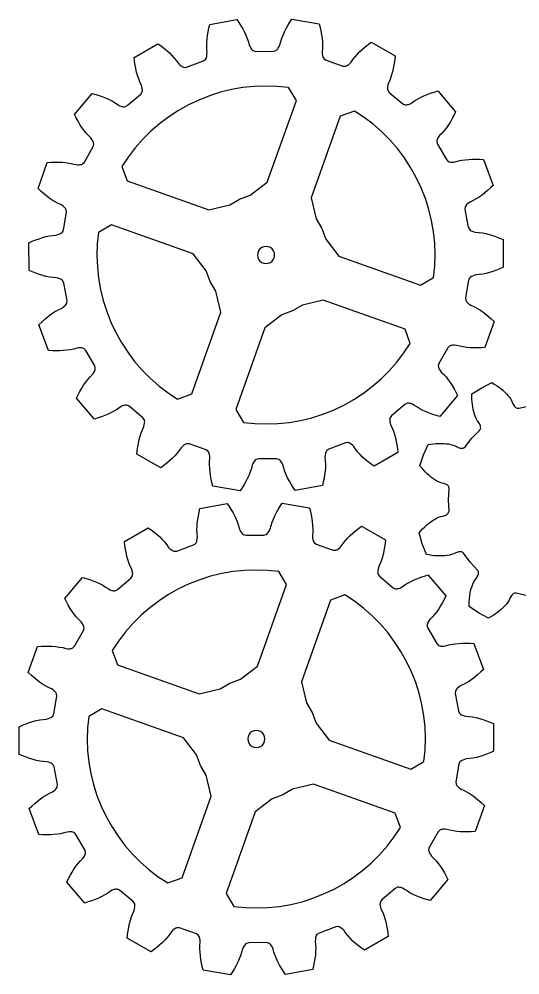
# Model space of a CAD drawing. Extents: x -187 to 64, y -133 to -17.
# Drawn here: x -111.7 to -62.3, y -121.9 to -27.6 of the extents above; entities that cross this region are included whole.
import ezdxf

# ---------------------------------------------------------------- set-up
doc = ezdxf.new("R2010")
doc.units = 0
doc.layers.get('0').update_dxf_attribs({"linetype": 'CONTINUOUS'})

msp = doc.modelspace()

# ---------------------------------------------------------------- linework, layer by layer
for points in [[(-67.645, -55.072), (-67.617, -55.324), (-67.557, -55.432), (-67.492, -55.515), (-67.423, -55.585), (-67.281, -55.698), (-67.137, -55.801), (-66.83, -55.935), (-66.53, -56.095), (-66.236, -56.275), (-65.947, -56.473), (-65.663, -56.687), (-65.383, -56.915), (-65.109, -57.158), (-64.84, -57.413), (-65.753, -59.978), (-66.123, -60.006), (-66.489, -60.02), (-66.85, -60.021), (-67.205, -60.007), (-67.554, -59.977), (-67.896, -59.931), (-68.23, -59.865), (-68.552, -59.775), (-68.729, -59.764), (-68.911, -59.762), (-69.008, -59.772), (-69.111, -59.796), (-69.226, -59.842), (-69.407, -60.019), (-70.277, -61.55), (-70.336, -61.796), (-70.317, -61.918), (-70.284, -62.019), (-70.243, -62.107), (-70.148, -62.263), (-70.048, -62.409), (-69.806, -62.639), (-69.579, -62.892), (-69.364, -63.162), (-69.16, -63.447), (-68.966, -63.745), (-68.781, -64.055), (-68.606, -64.377), (-68.441, -64.709), (-70.176, -66.807), (-70.534, -66.706), (-70.882, -66.595), (-71.222, -66.472), (-71.551, -66.337), (-71.869, -66.19), (-72.174, -66.03), (-72.465, -65.854), (-72.737, -65.659), (-72.899, -65.588), (-73.07, -65.524), (-73.164, -65.501), (-73.269, -65.487), (-73.393, -65.491), (-73.624, -65.596), (-74.964, -66.737), (-75.104, -66.948), (-75.128, -67.069), (-75.132, -67.175), (-75.124, -67.272), (-75.088, -67.45), (-75.043, -67.622), (-74.895, -67.922), (-74.768, -68.237), (-74.658, -68.564), (-74.564, -68.902), (-74.483, -69.248), (-74.416, -69.603), (-74.362, -69.965), (-74.32, -70.334), (-76.668, -71.711), (-76.97, -71.495), (-77.259, -71.27), (-77.536, -71.039), (-77.799, -70.8), (-78.048, -70.553), (-78.28, -70.297), (-78.493, -70.033), (-78.682, -69.757), (-78.81, -69.634), (-78.948, -69.516), (-79.029, -69.462), (-79.123, -69.413), (-79.241, -69.375), (-79.494, -69.394), (-81.144, -70.007), (-81.347, -70.158), (-81.411, -70.264), (-81.451, -70.362), (-81.477, -70.456), (-81.504, -70.636), (-81.521, -70.813), (-81.483, -71.145), (-81.472, -71.485), (-81.481, -71.83), (-81.508, -72.179), (-81.551, -72.532), (-81.609, -72.888), (-81.681, -73.247), (-81.768, -73.608), (-84.446, -74.1), (-84.655, -73.793), (-84.851, -73.483), (-85.032, -73.171), (-85.197, -72.856), (-85.346, -72.539), (-85.477, -72.22), (-85.587, -71.898), (-85.67, -71.574), (-85.749, -71.415), (-85.838, -71.257), (-85.895, -71.178), (-85.967, -71.1), (-86.064, -71.024), (-86.309, -70.955), (-88.069, -70.968), (-88.312, -71.04), (-88.408, -71.117), (-88.479, -71.196), (-88.535, -71.275), (-88.622, -71.435), (-88.699, -71.595), (-88.777, -71.921), (-88.883, -72.244), (-89.009, -72.565), (-89.154, -72.884), (-89.315, -73.201), (-89.491, -73.515), (-89.682, -73.828), (-89.887, -74.138), (-92.572, -73.683), (-92.663, -73.324), (-92.741, -72.966), (-92.804, -72.61), (-92.852, -72.258), (-92.884, -71.909), (-92.897, -71.565), (-92.891, -71.225), (-92.858, -70.892), (-92.878, -70.715), (-92.907, -70.536), (-92.934, -70.443), (-92.975, -70.345), (-93.041, -70.24), (-93.247, -70.092), (-94.905, -69.501), (-95.158, -69.486), (-95.275, -69.526), (-95.368, -69.576), (-95.448, -69.631), (-95.585, -69.751), (-95.712, -69.876), (-95.897, -70.154), (-96.106, -70.422), (-96.335, -70.68), (-96.58, -70.931), (-96.839, -71.174), (-97.113, -71.409), (-97.399, -71.637), (-97.698, -71.858), (-100.065, -70.513), (-100.028, -70.144), (-99.979, -69.781), (-99.917, -69.426), (-99.841, -69.078), (-99.751, -68.74), (-99.646, -68.411), (-99.524, -68.094), (-99.379, -67.792), (-99.337, -67.62), (-99.304, -67.441), (-99.297, -67.344), (-99.302, -67.238), (-99.328, -67.117), (-99.471, -66.908), (-100.827, -65.786), (-101.06, -65.685), (-101.183, -65.682), (-101.288, -65.697), (-101.382, -65.721), (-101.552, -65.788), (-101.713, -65.861), (-101.982, -66.06), (-102.271, -66.24), (-102.574, -66.404), (-102.89, -66.556), (-103.217, -66.695), (-103.554, -66.823), (-103.902, -66.939), (-104.258, -67.045), (-106.022, -64.972), (-105.861, -64.637), (-105.691, -64.313), (-105.511, -64), (-105.321, -63.699), (-105.121, -63.412), (-104.91, -63.139), (-104.686, -62.883), (-104.447, -62.649), (-104.349, -62.501), (-104.256, -62.345), (-104.217, -62.256), (-104.185, -62.155), (-104.168, -62.032), (-104.231, -61.787), (-105.121, -60.268), (-105.305, -60.094), (-105.421, -60.049), (-105.524, -60.027), (-105.621, -60.018), (-105.803, -60.023), (-105.98, -60.036), (-106.301, -60.131), (-106.633, -60.201), (-106.974, -60.252), (-107.323, -60.287), (-107.678, -60.306), (-108.039, -60.31), (-108.405, -60.301), (-108.776, -60.278), (-109.725, -57.727), (-109.459, -57.467), (-109.188, -57.221), (-108.912, -56.989), (-108.631, -56.771), (-108.344, -56.569), (-108.052, -56.385), (-107.755, -56.221), (-107.45, -56.083), (-107.307, -55.977), (-107.167, -55.862), (-107.099, -55.792), (-107.035, -55.708), (-106.977, -55.599), (-106.952, -55.346), (-107.27, -53.615), (-107.383, -53.388), (-107.476, -53.307), (-107.566, -53.251), (-107.654, -53.209), (-107.826, -53.151), (-107.997, -53.103), (-108.331, -53.083), (-108.667, -53.035), (-109.005, -52.966), (-109.345, -52.879), (-109.685, -52.776), (-110.026, -52.657), (-110.366, -52.523), (-110.707, -52.375), (-110.726, -49.652), (-110.387, -49.499), (-110.049, -49.361), (-109.71, -49.237), (-109.371, -49.128), (-109.033, -49.037), (-108.696, -48.963), (-108.36, -48.911), (-108.027, -48.885), (-107.856, -48.835), (-107.685, -48.775), (-107.597, -48.732), (-107.508, -48.675), (-107.416, -48.592), (-107.306, -48.364), (-107.013, -46.628), (-107.041, -46.376), (-107.101, -46.268), (-107.166, -46.185), (-107.235, -46.115), (-107.377, -46.002), (-107.521, -45.899), (-107.828, -45.765), (-108.128, -45.605), (-108.422, -45.425), (-108.711, -45.227), (-108.995, -45.013), (-109.275, -44.785), (-109.549, -44.543), (-109.819, -44.287), (-108.905, -41.722), (-108.535, -41.694), (-108.169, -41.68), (-107.808, -41.679), (-107.453, -41.694), (-107.104, -41.723), (-106.762, -41.769), (-106.429, -41.835), (-106.106, -41.925), (-105.929, -41.936), (-105.747, -41.938), (-105.651, -41.928), (-105.547, -41.905), (-105.433, -41.858), (-105.251, -41.681), (-104.382, -40.151), (-104.323, -39.904), (-104.342, -39.782), (-104.374, -39.681), (-104.415, -39.593), (-104.51, -39.438), (-104.61, -39.291), (-104.852, -39.061), (-105.08, -38.808), (-105.294, -38.538), (-105.498, -38.253), (-105.692, -37.955), (-105.877, -37.645), (-106.052, -37.323), (-106.218, -36.991), (-104.482, -34.893), (-104.125, -34.994), (-103.776, -35.105), (-103.437, -35.228), (-103.108, -35.363), (-102.79, -35.51), (-102.484, -35.671), (-102.193, -35.846), (-101.921, -36.041), (-101.759, -36.112), (-101.589, -36.176), (-101.494, -36.199), (-101.389, -36.213), (-101.265, -36.209), (-101.034, -36.104), (-99.694, -34.964), (-99.554, -34.752), (-99.53, -34.631), (-99.527, -34.525), (-99.534, -34.428), (-99.57, -34.25), (-99.615, -34.078), (-99.764, -33.778), (-99.89, -33.463), (-100, -33.136), (-100.094, -32.798), (-100.175, -32.452), (-100.242, -32.098), (-100.296, -31.735), (-100.338, -31.366), (-97.99, -29.989), (-97.688, -30.205), (-97.399, -30.43), (-97.122, -30.661), (-96.859, -30.9), (-96.611, -31.147), (-96.379, -31.403), (-96.165, -31.667), (-95.976, -31.943), (-95.848, -32.066), (-95.71, -32.184), (-95.629, -32.238), (-95.535, -32.287), (-95.417, -32.325), (-95.165, -32.306), (-93.515, -31.693), (-93.311, -31.542), (-93.247, -31.436), (-93.207, -31.338), (-93.182, -31.244), (-93.155, -31.064), (-93.137, -30.887), (-93.175, -30.555), (-93.186, -30.215), (-93.177, -29.87), (-93.15, -29.521), (-93.108, -29.168), (-93.049, -28.812), (-92.977, -28.453), (-92.89, -28.092), (-90.212, -27.601), (-90.003, -27.907), (-89.808, -28.217), (-89.627, -28.529), (-89.461, -28.844), (-89.312, -29.161), (-89.181, -29.48), (-89.071, -29.802), (-88.988, -30.126), (-88.91, -30.285), (-88.82, -30.444), (-88.763, -30.522), (-88.691, -30.6), (-88.594, -30.676), (-88.35, -30.745), (-86.589, -30.732), (-86.346, -30.66), (-86.25, -30.583), (-86.179, -30.504), (-86.123, -30.425), (-86.036, -30.265), (-85.959, -30.105), (-85.881, -29.78), (-85.775, -29.457), (-85.649, -29.136), (-85.504, -28.816), (-85.343, -28.499), (-85.167, -28.185), (-84.976, -27.872), (-84.771, -27.563), (-82.086, -28.017), (-81.995, -28.377), (-81.917, -28.734), (-81.854, -29.09), (-81.806, -29.442), (-81.775, -29.791), (-81.761, -30.136), (-81.767, -30.475), (-81.8, -30.808), (-81.781, -30.985), (-81.751, -31.164), (-81.724, -31.258), (-81.683, -31.355), (-81.617, -31.46), (-81.412, -31.608), (-79.753, -32.199), (-79.5, -32.214), (-79.383, -32.174), (-79.29, -32.124), (-79.21, -32.069), (-79.073, -31.949), (-78.947, -31.824), (-78.762, -31.546), (-78.552, -31.278), (-78.324, -31.02), (-78.079, -30.769), (-77.819, -30.526), (-77.545, -30.291), (-77.259, -30.063), (-76.96, -29.842), (-74.593, -31.187), (-74.63, -31.556), (-74.679, -31.919), (-74.742, -32.275), (-74.817, -32.622), (-74.907, -32.961), (-75.012, -33.289), (-75.134, -33.606), (-75.279, -33.908), (-75.321, -34.08), (-75.354, -34.259), (-75.361, -34.356), (-75.356, -34.462), (-75.33, -34.583), (-75.187, -34.792), (-73.831, -35.915), (-73.599, -36.015), (-73.475, -36.018), (-73.37, -36.003), (-73.276, -35.979), (-73.107, -35.912), (-72.945, -35.839), (-72.676, -35.64), (-72.387, -35.46), (-72.084, -35.296), (-71.768, -35.144), (-71.441, -35.005), (-71.104, -34.877), (-70.757, -34.761), (-70.4, -34.655), (-68.636, -36.729), (-68.797, -37.063), (-68.968, -37.387), (-69.148, -37.7), (-69.337, -38.001), (-69.537, -38.288), (-69.749, -38.561), (-69.972, -38.817), (-70.211, -39.051), (-70.309, -39.199), (-70.402, -39.355), (-70.441, -39.444), (-70.473, -39.545), (-70.49, -39.668), (-70.428, -39.914), (-69.537, -41.432), (-69.353, -41.606), (-69.237, -41.651), (-69.134, -41.673), (-69.037, -41.682), (-68.855, -41.677), (-68.678, -41.664), (-68.357, -41.569), (-68.025, -41.499), (-67.684, -41.448), (-67.335, -41.413), (-66.98, -41.394), (-66.619, -41.39), (-66.253, -41.399), (-65.882, -41.422), (-64.933, -43.974), (-65.199, -44.233), (-65.47, -44.479), (-65.746, -44.711), (-66.028, -44.929), (-66.314, -45.131), (-66.606, -45.315), (-66.903, -45.479), (-67.208, -45.617), (-67.351, -45.723), (-67.492, -45.838), (-67.559, -45.908), (-67.623, -45.992), (-67.681, -46.101), (-67.706, -46.354), (-67.389, -48.085), (-67.275, -48.312), (-67.182, -48.394), (-67.092, -48.449), (-67.005, -48.491), (-66.832, -48.549), (-66.661, -48.597), (-66.327, -48.618), (-65.991, -48.665), (-65.653, -48.734), (-65.313, -48.821), (-64.973, -48.924), (-64.633, -49.044), (-64.292, -49.177), (-63.951, -49.325), (-63.932, -52.048), (-64.271, -52.201), (-64.61, -52.34), (-64.948, -52.463), (-65.287, -52.572), (-65.625, -52.663), (-65.962, -52.737), (-66.298, -52.789), (-66.632, -52.815), (-66.802, -52.865), (-66.974, -52.925), (-67.061, -52.968), (-67.15, -53.025), (-67.242, -53.108), (-67.352, -53.336)], [(-87.215, -43.671), (-84.341, -35.599), (-85.106, -34.319), (-86.233, -34.206), (-87.364, -34.17), (-88.495, -34.211), (-89.621, -34.328), (-90.737, -34.522), (-91.836, -34.79), (-92.915, -35.133), (-93.968, -35.548), (-94.991, -36.034), (-95.978, -36.588), (-96.926, -37.207), (-97.829, -37.89), (-98.684, -38.632), (-99.487, -39.43), (-100.233, -40.281), (-100.92, -41.18), (-101.545, -42.125), (-101.037, -43.527), (-92.965, -46.401), (-90.912, -45.911), (-89.946, -45.338), (-88.892, -44.952)], [(-80.15, -50.964), (-72.078, -53.839), (-70.798, -53.073), (-70.685, -51.947), (-70.649, -50.815), (-70.69, -49.684), (-70.807, -48.558), (-71.001, -47.443), (-71.269, -46.343), (-71.612, -45.264), (-72.027, -44.211), (-72.513, -43.188), (-73.067, -42.201), (-73.686, -41.253), (-74.369, -40.35), (-75.111, -39.495), (-75.909, -38.693), (-76.76, -37.946), (-77.659, -37.259), (-78.604, -36.634), (-80.006, -37.142), (-82.88, -45.214), (-82.39, -47.268), (-81.817, -48.233), (-81.431, -49.287)], [(-94.508, -50.736), (-102.581, -47.862), (-103.86, -48.627), (-103.973, -49.753), (-104.009, -50.885), (-103.968, -52.016), (-103.851, -53.142), (-103.657, -54.258), (-103.389, -55.357), (-103.046, -56.436), (-102.631, -57.489), (-102.145, -58.512), (-101.591, -59.499), (-100.972, -60.447), (-100.29, -61.35), (-99.548, -62.205), (-98.749, -63.007), (-97.898, -63.754), (-96.999, -64.441), (-96.055, -65.066), (-94.653, -64.558), (-91.778, -56.486), (-92.268, -54.433), (-92.841, -53.467), (-93.227, -52.413)], [(-86.479, -50.85), (-86.508, -50.63), (-86.593, -50.425), (-86.728, -50.249), (-86.904, -50.114), (-87.109, -50.029), (-87.329, -50), (-87.549, -50.029), (-87.754, -50.114), (-87.93, -50.249), (-88.065, -50.425), (-88.15, -50.63), (-88.179, -50.85), (-88.15, -51.07), (-88.065, -51.275), (-87.93, -51.451), (-87.754, -51.586), (-87.549, -51.671), (-87.329, -51.7), (-87.109, -51.671), (-86.904, -51.586), (-86.728, -51.451), (-86.593, -51.275), (-86.508, -51.07)], [(-87.443, -58.029), (-90.318, -66.101), (-89.552, -67.381), (-88.426, -67.494), (-87.294, -67.53), (-86.163, -67.489), (-85.037, -67.372), (-83.922, -67.178), (-82.822, -66.91), (-81.743, -66.567), (-80.69, -66.152), (-79.667, -65.666), (-78.68, -65.112), (-77.732, -64.493), (-76.829, -63.811), (-75.974, -63.069), (-75.172, -62.27), (-74.425, -61.419), (-73.738, -60.52), (-73.113, -59.576), (-73.621, -58.174), (-81.693, -55.299), (-83.747, -55.789), (-84.712, -56.362), (-85.766, -56.748)], [(-68.604, -102.85), (-68.575, -103.102), (-68.515, -103.211), (-68.45, -103.294), (-68.382, -103.363), (-68.239, -103.476), (-68.095, -103.58), (-67.789, -103.714), (-67.489, -103.873), (-67.195, -104.054), (-66.905, -104.251), (-66.621, -104.465), (-66.342, -104.694), (-66.067, -104.936), (-65.798, -105.192), (-66.711, -107.756), (-67.082, -107.784), (-67.447, -107.799), (-67.808, -107.799), (-68.164, -107.785), (-68.513, -107.756), (-68.855, -107.709), (-69.188, -107.644), (-69.51, -107.554), (-69.687, -107.542), (-69.869, -107.54), (-69.966, -107.551), (-70.069, -107.574), (-70.184, -107.62), (-70.365, -107.797), (-71.235, -109.328), (-71.294, -109.574), (-71.275, -109.697), (-71.242, -109.797), (-71.202, -109.886), (-71.107, -110.041), (-71.006, -110.187), (-70.764, -110.418), (-70.537, -110.671), (-70.322, -110.941), (-70.118, -111.225), (-69.924, -111.523), (-69.74, -111.834), (-69.565, -112.155), (-69.399, -112.488), (-71.134, -114.585), (-71.492, -114.485), (-71.841, -114.373), (-72.18, -114.25), (-72.509, -114.116), (-72.827, -113.968), (-73.132, -113.808), (-73.423, -113.632), (-73.695, -113.438), (-73.858, -113.366), (-74.028, -113.302), (-74.123, -113.279), (-74.227, -113.265), (-74.351, -113.27), (-74.582, -113.374), (-75.923, -114.515), (-76.063, -114.726), (-76.087, -114.848), (-76.09, -114.954), (-76.082, -115.051), (-76.046, -115.229), (-76.002, -115.401), (-75.853, -115.7), (-75.726, -116.016), (-75.617, -116.343), (-75.522, -116.68), (-75.442, -117.026), (-75.375, -117.381), (-75.32, -117.743), (-75.278, -118.112), (-77.626, -119.49), (-77.928, -119.273), (-78.217, -119.049), (-78.494, -118.817), (-78.757, -118.578), (-79.006, -118.331), (-79.238, -118.076), (-79.451, -117.811), (-79.64, -117.535), (-79.769, -117.413), (-79.907, -117.294), (-79.988, -117.24), (-80.081, -117.192), (-80.199, -117.153), (-80.452, -117.172), (-82.102, -117.786), (-82.306, -117.937), (-82.37, -118.043), (-82.409, -118.141), (-82.435, -118.235), (-82.462, -118.414), (-82.479, -118.591), (-82.442, -118.924), (-82.43, -119.263), (-82.439, -119.608), (-82.466, -119.957), (-82.509, -120.31), (-82.567, -120.666), (-82.64, -121.025), (-82.726, -121.386), (-85.404, -121.878), (-85.614, -121.571), (-85.809, -121.261), (-85.99, -120.949), (-86.155, -120.634), (-86.304, -120.317), (-86.435, -119.998), (-86.545, -119.677), (-86.628, -119.353), (-86.707, -119.194), (-86.796, -119.035), (-86.854, -118.956), (-86.925, -118.879), (-87.023, -118.803), (-87.267, -118.734), (-89.027, -118.746), (-89.27, -118.818), (-89.367, -118.896), (-89.437, -118.975), (-89.494, -119.054), (-89.581, -119.214), (-89.657, -119.374), (-89.736, -119.699), (-89.841, -120.022), (-89.967, -120.343), (-90.112, -120.662), (-90.273, -120.979), (-90.45, -121.294), (-90.641, -121.606), (-90.846, -121.916), (-93.53, -121.462), (-93.622, -121.102), (-93.699, -120.744), (-93.763, -120.389), (-93.81, -120.037), (-93.842, -119.688), (-93.856, -119.343), (-93.849, -119.003), (-93.816, -118.67), (-93.836, -118.494), (-93.865, -118.314), (-93.893, -118.221), (-93.933, -118.123), (-93.999, -118.018), (-94.205, -117.87), (-95.863, -117.28), (-96.116, -117.264), (-96.233, -117.304), (-96.327, -117.354), (-96.407, -117.409), (-96.543, -117.53), (-96.67, -117.654), (-96.855, -117.933), (-97.064, -118.2), (-97.293, -118.459), (-97.538, -118.709), (-97.798, -118.952), (-98.071, -119.188), (-98.357, -119.416), (-98.656, -119.637), (-101.023, -118.292), (-100.986, -117.922), (-100.937, -117.559), (-100.875, -117.204), (-100.799, -116.856), (-100.71, -116.518), (-100.605, -116.189), (-100.482, -115.872), (-100.338, -115.571), (-100.296, -115.398), (-100.262, -115.219), (-100.256, -115.122), (-100.261, -115.017), (-100.286, -114.896), (-100.429, -114.686), (-101.785, -113.564), (-102.018, -113.463), (-102.142, -113.46), (-102.246, -113.475), (-102.341, -113.5), (-102.51, -113.566), (-102.672, -113.64), (-102.941, -113.838), (-103.229, -114.018), (-103.532, -114.183), (-103.848, -114.334), (-104.175, -114.474), (-104.513, -114.601), (-104.86, -114.718), (-105.216, -114.823), (-106.981, -112.75), (-106.819, -112.415), (-106.649, -112.091), (-106.469, -111.779), (-106.279, -111.478), (-106.079, -111.19), (-105.868, -110.917), (-105.644, -110.661), (-105.405, -110.427), (-105.307, -110.28), (-105.214, -110.123), (-105.175, -110.034), (-105.144, -109.933), (-105.126, -109.811), (-105.189, -109.565), (-106.08, -108.047), (-106.264, -107.872), (-106.379, -107.827), (-106.483, -107.806), (-106.579, -107.796), (-106.761, -107.801), (-106.938, -107.815), (-107.259, -107.909), (-107.592, -107.98), (-107.933, -108.031), (-108.281, -108.065), (-108.636, -108.084), (-108.997, -108.089), (-109.363, -108.079), (-109.734, -108.057), (-110.683, -105.505), (-110.417, -105.246), (-110.146, -104.999), (-109.87, -104.767), (-109.589, -104.549), (-109.302, -104.348), (-109.011, -104.163), (-108.713, -103.999), (-108.409, -103.861), (-108.266, -103.756), (-108.125, -103.641), (-108.058, -103.57), (-107.994, -103.486), (-107.935, -103.377), (-107.91, -103.125), (-108.228, -101.393), (-108.341, -101.166), (-108.434, -101.085), (-108.524, -101.029), (-108.612, -100.987), (-108.784, -100.93), (-108.955, -100.882), (-109.289, -100.861), (-109.626, -100.813), (-109.964, -100.745), (-110.303, -100.658), (-110.643, -100.554), (-110.984, -100.435), (-111.325, -100.301), (-111.665, -100.153), (-111.684, -97.43), (-111.346, -97.278), (-111.007, -97.139), (-110.668, -97.015), (-110.329, -96.907), (-109.991, -96.815), (-109.654, -96.742), (-109.318, -96.689), (-108.985, -96.664), (-108.814, -96.614), (-108.643, -96.554), (-108.556, -96.51), (-108.467, -96.453), (-108.375, -96.371), (-108.265, -96.142), (-107.971, -94.407), (-108, -94.155), (-108.059, -94.046), (-108.125, -93.963), (-108.193, -93.894), (-108.335, -93.78), (-108.48, -93.677), (-108.786, -93.543), (-109.086, -93.383), (-109.38, -93.203), (-109.669, -93.005), (-109.954, -92.792), (-110.233, -92.563), (-110.507, -92.321), (-110.777, -92.065), (-109.864, -89.5), (-109.493, -89.473), (-109.127, -89.458), (-108.767, -89.458), (-108.411, -89.472), (-108.062, -89.501), (-107.72, -89.548), (-107.387, -89.613), (-107.065, -89.703), (-106.888, -89.715), (-106.706, -89.717), (-106.609, -89.706), (-106.506, -89.683), (-106.391, -89.637), (-106.209, -89.46), (-105.34, -87.929), (-105.281, -87.682), (-105.3, -87.56), (-105.333, -87.46), (-105.373, -87.371), (-105.468, -87.216), (-105.569, -87.069), (-105.811, -86.839), (-106.038, -86.586), (-106.253, -86.316), (-106.457, -86.031), (-106.651, -85.733), (-106.835, -85.423), (-107.01, -85.102), (-107.176, -84.769), (-105.44, -82.671), (-105.083, -82.772), (-104.734, -82.884), (-104.395, -83.007), (-104.066, -83.141), (-103.748, -83.288), (-103.442, -83.449), (-103.152, -83.625), (-102.88, -83.819), (-102.717, -83.89), (-102.547, -83.955), (-102.452, -83.978), (-102.348, -83.991), (-102.224, -83.987), (-101.993, -83.883), (-100.652, -82.742), (-100.512, -82.53), (-100.488, -82.409), (-100.485, -82.303), (-100.493, -82.206), (-100.529, -82.028), (-100.573, -81.856), (-100.722, -81.557), (-100.849, -81.241), (-100.958, -80.914), (-101.053, -80.577), (-101.133, -80.23), (-101.2, -79.876), (-101.255, -79.514), (-101.297, -79.145), (-98.948, -77.767), (-98.647, -77.984), (-98.357, -78.208), (-98.081, -78.44), (-97.817, -78.679), (-97.569, -78.926), (-97.337, -79.181), (-97.124, -79.446), (-96.935, -79.721), (-96.806, -79.844), (-96.668, -79.963), (-96.587, -80.017), (-96.493, -80.065), (-96.376, -80.103), (-96.123, -80.085), (-94.473, -79.471), (-94.269, -79.32), (-94.205, -79.214), (-94.166, -79.116), (-94.14, -79.022), (-94.113, -78.842), (-94.096, -78.666), (-94.133, -78.333), (-94.144, -77.994), (-94.135, -77.649), (-94.109, -77.299), (-94.066, -76.946), (-94.008, -76.59), (-93.935, -76.232), (-93.848, -75.87), (-91.17, -75.379), (-90.961, -75.686), (-90.766, -75.995), (-90.585, -76.308), (-90.42, -76.622), (-90.271, -76.939), (-90.14, -77.259), (-90.03, -77.58), (-89.947, -77.904), (-89.868, -78.063), (-89.779, -78.222), (-89.721, -78.3), (-89.65, -78.378), (-89.552, -78.454), (-89.308, -78.523), (-87.548, -78.511), (-87.305, -78.439), (-87.208, -78.361), (-87.138, -78.282), (-87.081, -78.203), (-86.994, -78.043), (-86.918, -77.883), (-86.839, -77.558), (-86.734, -77.235), (-86.607, -76.914), (-86.463, -76.595), (-86.302, -76.278), (-86.125, -75.963), (-85.934, -75.651), (-85.729, -75.341), (-83.045, -75.795), (-82.953, -76.155), (-82.875, -76.513), (-82.812, -76.868), (-82.764, -77.22), (-82.733, -77.569), (-82.719, -77.914), (-82.726, -78.254), (-82.758, -78.587), (-82.739, -78.763), (-82.709, -78.943), (-82.682, -79.036), (-82.641, -79.133), (-82.576, -79.238), (-82.37, -79.387), (-80.712, -79.977), (-80.459, -79.992), (-80.341, -79.952), (-80.248, -79.903), (-80.168, -79.847), (-80.032, -79.727), (-79.905, -79.603), (-79.72, -79.324), (-79.51, -79.057), (-79.282, -78.798), (-79.037, -78.548), (-78.777, -78.305), (-78.504, -78.069), (-78.217, -77.841), (-77.919, -77.62), (-75.551, -78.965), (-75.588, -79.335), (-75.638, -79.697), (-75.7, -80.053), (-75.775, -80.4), (-75.865, -80.739), (-75.97, -81.068), (-76.093, -81.385), (-76.237, -81.686), (-76.279, -81.859), (-76.313, -82.038), (-76.319, -82.135), (-76.314, -82.24), (-76.288, -82.361), (-76.146, -82.571), (-74.789, -83.693), (-74.557, -83.794), (-74.433, -83.796), (-74.328, -83.782), (-74.234, -83.757), (-74.065, -83.69), (-73.903, -83.617), (-73.634, -83.418), (-73.346, -83.239), (-73.043, -83.074), (-72.727, -82.923), (-72.4, -82.783), (-72.062, -82.656), (-71.715, -82.539), (-71.359, -82.434), (-69.594, -84.507), (-69.755, -84.842), (-69.926, -85.166), (-70.106, -85.478), (-70.296, -85.779), (-70.496, -86.067), (-70.707, -86.339), (-70.93, -86.595), (-71.169, -86.829), (-71.268, -86.977), (-71.36, -87.134), (-71.4, -87.223), (-71.431, -87.324), (-71.448, -87.446), (-71.386, -87.692), (-70.495, -89.21), (-70.311, -89.385), (-70.196, -89.429), (-70.092, -89.451), (-69.995, -89.46), (-69.814, -89.456), (-69.637, -89.442), (-69.316, -89.347), (-68.983, -89.277), (-68.642, -89.226), (-68.293, -89.192), (-67.938, -89.173), (-67.578, -89.168), (-67.211, -89.177), (-66.841, -89.2), (-65.892, -91.752), (-66.158, -92.011), (-66.429, -92.258), (-66.705, -92.49), (-66.986, -92.707), (-67.272, -92.909), (-67.564, -93.093), (-67.862, -93.258), (-68.166, -93.396), (-68.309, -93.501), (-68.45, -93.616), (-68.517, -93.686), (-68.581, -93.771), (-68.639, -93.88), (-68.665, -94.132), (-68.347, -95.864), (-68.234, -96.09), (-68.14, -96.172), (-68.051, -96.228), (-67.963, -96.269), (-67.79, -96.327), (-67.619, -96.375), (-67.286, -96.396), (-66.949, -96.444), (-66.611, -96.512), (-66.272, -96.599), (-65.931, -96.703), (-65.591, -96.822), (-65.25, -96.956), (-64.909, -97.104), (-64.89, -99.826), (-65.229, -99.979), (-65.568, -100.118), (-65.907, -100.242), (-66.245, -100.35), (-66.584, -100.442), (-66.921, -100.515), (-67.256, -100.568), (-67.59, -100.593), (-67.76, -100.643), (-67.932, -100.703), (-68.019, -100.746), (-68.108, -100.803), (-68.2, -100.886), (-68.31, -101.115)], [(-88.173, -91.449), (-85.299, -83.377), (-86.064, -82.097), (-87.191, -81.984), (-88.322, -81.948), (-89.454, -81.989), (-90.58, -82.107), (-91.695, -82.3), (-92.795, -82.569), (-93.873, -82.912), (-94.927, -83.327), (-95.949, -83.812), (-96.937, -84.366), (-97.884, -84.986), (-98.787, -85.668), (-99.642, -86.41), (-100.445, -87.208), (-101.191, -88.059), (-101.879, -88.959), (-102.503, -89.903), (-101.995, -91.305), (-93.923, -94.179), (-91.87, -93.689), (-90.905, -93.117), (-89.851, -92.731)], [(-81.108, -98.743), (-73.036, -101.617), (-71.756, -100.851), (-71.643, -99.725), (-71.607, -98.594), (-71.648, -97.462), (-71.766, -96.336), (-71.959, -95.221), (-72.228, -94.121), (-72.57, -93.042), (-72.986, -91.989), (-73.471, -90.967), (-74.025, -89.979), (-74.644, -89.032), (-75.327, -88.129), (-76.069, -87.274), (-76.867, -86.471), (-77.718, -85.724), (-78.618, -85.037), (-79.562, -84.413), (-80.964, -84.921), (-83.838, -92.993), (-83.348, -95.046), (-82.776, -96.011), (-82.389, -97.065)], [(-95.467, -98.514), (-103.539, -95.64), (-104.819, -96.405), (-104.931, -97.532), (-104.967, -98.663), (-104.927, -99.795), (-104.809, -100.921), (-104.616, -102.036), (-104.347, -103.136), (-104.004, -104.214), (-103.589, -105.268), (-103.104, -106.29), (-102.55, -107.278), (-101.93, -108.225), (-101.248, -109.128), (-100.506, -109.983), (-99.708, -110.786), (-98.857, -111.533), (-97.957, -112.22), (-97.013, -112.844), (-95.611, -112.336), (-92.736, -104.264), (-93.227, -102.211), (-93.799, -101.246), (-94.185, -100.192)], [(-87.437, -98.628), (-87.466, -98.408), (-87.551, -98.203), (-87.686, -98.027), (-87.862, -97.892), (-88.067, -97.807), (-88.287, -97.778), (-88.507, -97.807), (-88.712, -97.892), (-88.888, -98.027), (-89.023, -98.203), (-89.108, -98.408), (-89.137, -98.628), (-89.108, -98.848), (-89.023, -99.053), (-88.888, -99.229), (-88.712, -99.365), (-88.507, -99.449), (-88.287, -99.478), (-88.067, -99.449), (-87.862, -99.365), (-87.686, -99.229), (-87.551, -99.053), (-87.466, -98.848)], [(-88.401, -105.808), (-91.276, -113.88), (-90.51, -115.16), (-89.384, -115.272), (-88.253, -115.308), (-87.121, -115.268), (-85.995, -115.15), (-84.88, -114.957), (-83.78, -114.688), (-82.701, -114.345), (-81.648, -113.93), (-80.626, -113.445), (-79.638, -112.891), (-78.691, -112.271), (-77.788, -111.589), (-76.933, -110.847), (-76.13, -110.049), (-75.383, -109.198), (-74.696, -108.298), (-74.072, -107.354), (-74.58, -105.952), (-82.652, -103.077), (-84.705, -103.568), (-85.67, -104.14), (-86.724, -104.526)]]:
    msp.add_lwpolyline(points, close=True)
msp.add_lwpolyline([(-61.589, -84.508), (-62.663, -84.238), (-62.83, -84.242), (-62.905, -84.274), (-62.963, -84.312), (-63.013, -84.353), (-63.057, -84.396), (-63.096, -84.441), (-63.164, -84.533), (-63.222, -84.629), (-63.272, -84.728), (-63.361, -84.929), (-63.476, -85.121), (-63.612, -85.305), (-63.763, -85.483), (-63.927, -85.655), (-64.104, -85.821), (-64.292, -85.982), (-64.491, -86.136), (-64.7, -86.285), (-64.918, -86.428), (-65.146, -86.565), (-65.383, -86.696), (-66.371, -86.164), (-67.308, -85.549), (-67.306, -85.278), (-67.294, -85.012), (-67.272, -84.752), (-67.241, -84.497), (-67.199, -84.249), (-67.147, -84.007), (-67.085, -83.772), (-67.012, -83.546), (-66.927, -83.329), (-66.83, -83.122), (-66.716, -82.929), (-66.581, -82.755), (-66.518, -82.664), (-66.461, -82.568), (-66.413, -82.463), (-66.392, -82.408), (-66.375, -82.349), (-66.363, -82.286), (-66.357, -82.217), (-66.364, -82.135), (-66.44, -81.987), (-67.188, -81.17), (-67.837, -80.273), (-67.967, -80.169), (-68.046, -80.146), (-68.115, -80.137), (-68.179, -80.137), (-68.24, -80.142), (-68.299, -80.151), (-68.411, -80.177), (-68.517, -80.213), (-68.619, -80.257), (-68.816, -80.354), (-69.028, -80.427), (-69.25, -80.481), (-69.48, -80.52), (-69.716, -80.546), (-69.958, -80.56), (-70.206, -80.562), (-70.457, -80.553), (-70.713, -80.533), (-70.973, -80.502), (-71.235, -80.46), (-71.501, -80.408), (-71.916, -79.366), (-72.238, -78.291), (-72.062, -78.085), (-71.882, -77.89), (-71.698, -77.704), (-71.51, -77.529), (-71.319, -77.366), (-71.124, -77.214), (-70.925, -77.074), (-70.724, -76.948), (-70.519, -76.836), (-70.312, -76.74), (-70.101, -76.666), (-69.885, -76.619), (-69.779, -76.59), (-69.673, -76.552), (-69.569, -76.504), (-69.517, -76.474), (-69.467, -76.44), (-69.417, -76.4), (-69.368, -76.35), (-69.32, -76.284), (-69.283, -76.121), (-69.332, -75.015), (-69.252, -73.91), (-69.285, -73.746), (-69.33, -73.679), (-69.378, -73.628), (-69.427, -73.586), (-69.477, -73.55), (-69.527, -73.52), (-69.63, -73.468), (-69.734, -73.428), (-69.84, -73.395), (-70.054, -73.343), (-70.263, -73.263), (-70.468, -73.161), (-70.669, -73.044), (-70.867, -72.912), (-71.062, -72.766), (-71.252, -72.609), (-71.439, -72.44), (-71.622, -72.26), (-71.801, -72.07), (-71.976, -71.869), (-72.145, -71.658), (-71.793, -70.593), (-71.35, -69.563), (-71.083, -69.519), (-70.819, -69.484), (-70.559, -69.46), (-70.302, -69.447), (-70.05, -69.445), (-69.803, -69.454), (-69.562, -69.475), (-69.326, -69.507), (-69.097, -69.553), (-68.877, -69.613), (-68.667, -69.692), (-68.473, -69.795), (-68.372, -69.841), (-68.267, -69.88), (-68.156, -69.91), (-68.098, -69.92), (-68.037, -69.927), (-67.972, -69.928), (-67.903, -69.922), (-67.824, -69.901), (-67.691, -69.8), (-67.017, -68.921), (-66.246, -68.126), (-66.166, -67.98), (-66.157, -67.899), (-66.161, -67.829), (-66.172, -67.766), (-66.187, -67.707), (-66.206, -67.65), (-66.252, -67.545), (-66.305, -67.447), (-66.366, -67.354), (-66.496, -67.176), (-66.604, -66.981), (-66.696, -66.771), (-66.775, -66.552), (-66.841, -66.323), (-66.897, -66.087), (-66.942, -65.844), (-66.977, -65.594), (-67.001, -65.339), (-67.016, -65.078), (-67.02, -64.812), (-67.015, -64.542), (-66.061, -63.952), (-65.059, -63.448), (-64.825, -63.585), (-64.601, -63.729), (-64.387, -63.878), (-64.182, -64.033), (-63.988, -64.193), (-63.804, -64.359), (-63.632, -64.53), (-63.473, -64.706), (-63.327, -64.888), (-63.196, -65.076), (-63.087, -65.271), (-63.004, -65.475), (-62.956, -65.575), (-62.901, -65.672), (-62.835, -65.767), (-62.797, -65.812), (-62.755, -65.856), (-62.706, -65.899), (-62.649, -65.938), (-62.575, -65.973), (-62.408, -65.982), (-61.327, -65.741)])

doc.saveas('drawing.dxf')
